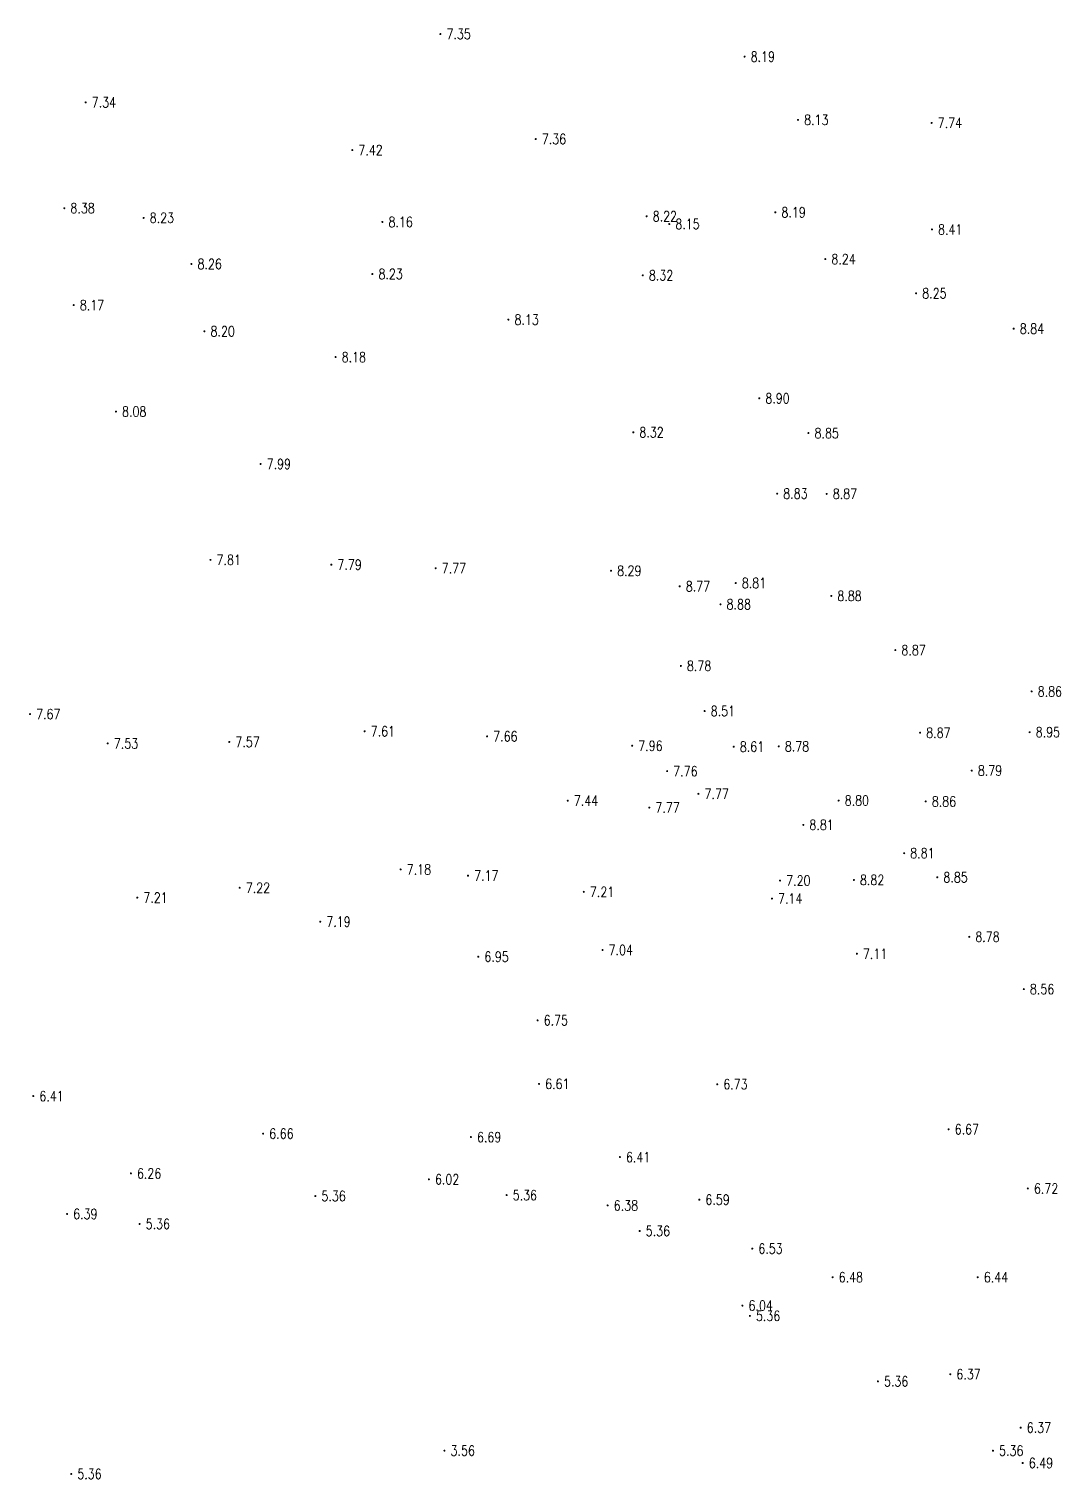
# Model space of a CAD drawing. Extents: x 476861 to 479475, y 2367369 to 2370541.
# Drawn here: x 477762.6 to 477864.3, y 2367913.6 to 2368056.6 of the extents above; entities that cross this region are included whole.
import ezdxf
from ezdxf.enums import TextEntityAlignment as Align

# ---------------------------------------------------------------- set-up
doc = ezdxf.new("R2010")
doc.units = 0
doc.header["$LTSCALE"] = 0.5
doc.layers.get('0').update_dxf_attribs({"linetype": 'CONTINUOUS'})
doc.layers.add('GCD', color=1, linetype='CONTINUOUS')
doc.styles.add('HZ', font='rs.shx', dxfattribs={"width": 0.8, "bigfont": 'hztxt.shx'})

# ---------------------------------------------------------------- blocks, each defined once
blk = doc.blocks.new('GC200')
at = {"linetype": 'Continuous', "const_width": 0.2, "flags": 128}
blk.add_lwpolyline([(-0.1, 0, 1), (0.1, 0, 1)], format="xyb", close=True, dxfattribs=at)

msp = doc.modelspace()

# ---------------------------------------------------------------- block references
at = {"layer": 'GCD', "linetype": 'Continuous'}
ref = msp.add_blockref('GC200', (477803.161, 2368056.051, 7.349), dxfattribs=dict(at, xscale=0.5, yscale=0.5, zscale=0.5))
ref.add_attrib('height', '7.35', dxfattribs={"linetype": 'Continuous', "height": 1, "style": 'HZ', "width": 0.8}).set_placement((477803.761, 2368056.051, 7.349), align=Align.MIDDLE_LEFT)
ref = msp.add_blockref('GC200', (477833.144, 2368053.828, 8.19), dxfattribs=dict(at, xscale=0.5, yscale=0.5, zscale=0.5))
ref.add_attrib('height', '8.19', dxfattribs={"linetype": 'Continuous', "height": 1, "style": 'HZ', "width": 0.8}).set_placement((477833.744, 2368053.828, 8.19), align=Align.MIDDLE_LEFT)
ref = msp.add_blockref('GC200', (477768.189, 2368049.315, 7.34), dxfattribs=dict(at, xscale=0.5, yscale=0.5, zscale=0.5))
ref.add_attrib('height', '7.34', dxfattribs={"linetype": 'Continuous', "height": 1, "style": 'HZ', "width": 0.8}).set_placement((477768.789, 2368049.315, 7.34), align=Align.MIDDLE_LEFT)
ref = msp.add_blockref('GC200', (477838.415, 2368047.589, 8.128), dxfattribs=dict(at, xscale=0.5, yscale=0.5, zscale=0.5))
ref.add_attrib('height', '8.13', dxfattribs={"linetype": 'Continuous', "height": 1, "style": 'HZ', "width": 0.8}).set_placement((477839.015, 2368047.589, 8.128), align=Align.MIDDLE_LEFT)
ref = msp.add_blockref('GC200', (477851.588, 2368047.292, 7.744), dxfattribs=dict(at, xscale=0.5, yscale=0.5, zscale=0.5))
ref.add_attrib('height', '7.74', dxfattribs={"linetype": 'Continuous', "height": 1, "style": 'HZ', "width": 0.8}).set_placement((477852.188, 2368047.292, 7.744), align=Align.MIDDLE_LEFT)
ref = msp.add_blockref('GC200', (477812.555, 2368045.7, 7.363), dxfattribs=dict(at, xscale=0.5, yscale=0.5, zscale=0.5))
ref.add_attrib('height', '7.36', dxfattribs={"linetype": 'Continuous', "height": 1, "style": 'HZ', "width": 0.8}).set_placement((477813.155, 2368045.7, 7.363), align=Align.MIDDLE_LEFT)
ref = msp.add_blockref('GC200', (477794.475, 2368044.612, 7.419), dxfattribs=dict(at, xscale=0.5, yscale=0.5, zscale=0.5))
ref.add_attrib('height', '7.42', dxfattribs={"linetype": 'Continuous', "height": 1, "style": 'HZ', "width": 0.8}).set_placement((477795.075, 2368044.612, 7.419), align=Align.MIDDLE_LEFT)
ref = msp.add_blockref('GC200', (477766.082, 2368038.884, 8.383), dxfattribs=dict(at, xscale=0.5, yscale=0.5, zscale=0.5))
ref.add_attrib('height', '8.38', dxfattribs={"linetype": 'Continuous', "height": 1, "style": 'HZ', "width": 0.8}).set_placement((477766.682, 2368038.884, 8.383), align=Align.MIDDLE_LEFT)
ref = msp.add_blockref('GC200', (477773.902, 2368037.93, 8.225), dxfattribs=dict(at, xscale=0.5, yscale=0.5, zscale=0.5))
ref.add_attrib('height', '8.23', dxfattribs={"linetype": 'Continuous', "height": 1, "style": 'HZ', "width": 0.8}).set_placement((477774.502, 2368037.93, 8.225), align=Align.MIDDLE_LEFT)
ref = msp.add_blockref('GC200', (477823.49, 2368038.085, 8.221), dxfattribs=dict(at, xscale=0.5, yscale=0.5, zscale=0.5))
ref.add_attrib('height', '8.22', dxfattribs={"linetype": 'Continuous', "height": 1, "style": 'HZ', "width": 0.8}).set_placement((477824.09, 2368038.085, 8.221), align=Align.MIDDLE_LEFT)
ref = msp.add_blockref('GC200', (477836.179, 2368038.475, 8.186), dxfattribs=dict(at, xscale=0.5, yscale=0.5, zscale=0.5))
ref.add_attrib('height', '8.19', dxfattribs={"linetype": 'Continuous', "height": 1, "style": 'HZ', "width": 0.8}).set_placement((477836.779, 2368038.475, 8.186), align=Align.MIDDLE_LEFT)
ref = msp.add_blockref('GC200', (477797.44, 2368037.528, 8.156), dxfattribs=dict(at, xscale=0.5, yscale=0.5, zscale=0.5))
ref.add_attrib('height', '8.16', dxfattribs={"linetype": 'Continuous', "height": 1, "style": 'HZ', "width": 0.8}).set_placement((477798.04, 2368037.528, 8.156), align=Align.MIDDLE_LEFT)
ref = msp.add_blockref('GC200', (477825.724, 2368037.321, 8.154), dxfattribs=dict(at, xscale=0.5, yscale=0.5, zscale=0.5))
ref.add_attrib('height', '8.15', dxfattribs={"linetype": 'Continuous', "height": 1, "style": 'HZ', "width": 0.8}).set_placement((477826.324, 2368037.321, 8.154), align=Align.MIDDLE_LEFT)
ref = msp.add_blockref('GC200', (477851.615, 2368036.786, 8.408), dxfattribs=dict(at, xscale=0.5, yscale=0.5, zscale=0.5))
ref.add_attrib('height', '8.41', dxfattribs={"linetype": 'Continuous', "height": 1, "style": 'HZ', "width": 0.8}).set_placement((477852.215, 2368036.786, 8.408), align=Align.MIDDLE_LEFT)
ref = msp.add_blockref('GC200', (477841.102, 2368033.861, 8.238), dxfattribs=dict(at, xscale=0.5, yscale=0.5, zscale=0.5))
ref.add_attrib('height', '8.24', dxfattribs={"linetype": 'Continuous', "height": 1, "style": 'HZ', "width": 0.8}).set_placement((477841.702, 2368033.861, 8.238), align=Align.MIDDLE_LEFT)
ref = msp.add_blockref('GC200', (477778.615, 2368033.387, 8.262), dxfattribs=dict(at, xscale=0.5, yscale=0.5, zscale=0.5))
ref.add_attrib('height', '8.26', dxfattribs={"linetype": 'Continuous', "height": 1, "style": 'HZ', "width": 0.8}).set_placement((477779.215, 2368033.387, 8.262), align=Align.MIDDLE_LEFT)
ref = msp.add_blockref('GC200', (477796.454, 2368032.393, 8.225), dxfattribs=dict(at, xscale=0.5, yscale=0.5, zscale=0.5))
ref.add_attrib('height', '8.23', dxfattribs={"linetype": 'Continuous', "height": 1, "style": 'HZ', "width": 0.8}).set_placement((477797.054, 2368032.393, 8.225), align=Align.MIDDLE_LEFT)
ref = msp.add_blockref('GC200', (477823.115, 2368032.263, 8.322), dxfattribs=dict(at, xscale=0.5, yscale=0.5, zscale=0.5))
ref.add_attrib('height', '8.32', dxfattribs={"linetype": 'Continuous', "height": 1, "style": 'HZ', "width": 0.8}).set_placement((477823.715, 2368032.263, 8.322), align=Align.MIDDLE_LEFT)
ref = msp.add_blockref('GC200', (477767.01, 2368029.327, 8.17), dxfattribs=dict(at, xscale=0.5, yscale=0.5, zscale=0.5))
ref.add_attrib('height', '8.17', dxfattribs={"linetype": 'Continuous', "height": 1, "style": 'HZ', "width": 0.8}).set_placement((477767.61, 2368029.327, 8.17), align=Align.MIDDLE_LEFT)
ref = msp.add_blockref('GC200', (477850.06, 2368030.494, 8.251), dxfattribs=dict(at, xscale=0.5, yscale=0.5, zscale=0.5))
ref.add_attrib('height', '8.25', dxfattribs={"linetype": 'Continuous', "height": 1, "style": 'HZ', "width": 0.8}).set_placement((477850.66, 2368030.494, 8.251), align=Align.MIDDLE_LEFT)
ref = msp.add_blockref('GC200', (477809.862, 2368027.896, 8.13), dxfattribs=dict(at, xscale=0.5, yscale=0.5, zscale=0.5))
ref.add_attrib('height', '8.13', dxfattribs={"linetype": 'Continuous', "height": 1, "style": 'HZ', "width": 0.8}).set_placement((477810.462, 2368027.896, 8.13), align=Align.MIDDLE_LEFT)
ref = msp.add_blockref('GC200', (477779.898, 2368026.746, 8.2), dxfattribs=dict(at, xscale=0.5, yscale=0.5, zscale=0.5))
ref.add_attrib('height', '8.20', dxfattribs={"linetype": 'Continuous', "height": 1, "style": 'HZ', "width": 0.8}).set_placement((477780.498, 2368026.746, 8.2), align=Align.MIDDLE_LEFT)
ref = msp.add_blockref('GC200', (477859.676, 2368027.002, 8.844), dxfattribs=dict(at, xscale=0.5, yscale=0.5, zscale=0.5))
ref.add_attrib('height', '8.84', dxfattribs={"linetype": 'Continuous', "height": 1, "style": 'HZ', "width": 0.8}).set_placement((477860.276, 2368027.002, 8.844), align=Align.MIDDLE_LEFT)
ref = msp.add_blockref('GC200', (477792.824, 2368024.203, 8.175), dxfattribs=dict(at, xscale=0.5, yscale=0.5, zscale=0.5))
ref.add_attrib('height', '8.18', dxfattribs={"linetype": 'Continuous', "height": 1, "style": 'HZ', "width": 0.8}).set_placement((477793.424, 2368024.203, 8.175), align=Align.MIDDLE_LEFT)
ref = msp.add_blockref('GC200', (477834.594, 2368020.142, 8.901), dxfattribs=dict(at, xscale=0.5, yscale=0.5, zscale=0.5))
ref.add_attrib('height', '8.90', dxfattribs={"linetype": 'Continuous', "height": 1, "style": 'HZ', "width": 0.8}).set_placement((477835.194, 2368020.142, 8.901), align=Align.MIDDLE_LEFT)
ref = msp.add_blockref('GC200', (477771.175, 2368018.831, 8.08), dxfattribs=dict(at, xscale=0.5, yscale=0.5, zscale=0.5))
ref.add_attrib('height', '8.08', dxfattribs={"linetype": 'Continuous', "height": 1, "style": 'HZ', "width": 0.8}).set_placement((477771.775, 2368018.831, 8.08), align=Align.MIDDLE_LEFT)
ref = msp.add_blockref('GC200', (477822.177, 2368016.782, 8.322), dxfattribs=dict(at, xscale=0.5, yscale=0.5, zscale=0.5))
ref.add_attrib('height', '8.32', dxfattribs={"linetype": 'Continuous', "height": 1, "style": 'HZ', "width": 0.8}).set_placement((477822.777, 2368016.782, 8.322), align=Align.MIDDLE_LEFT)
ref = msp.add_blockref('GC200', (477839.444, 2368016.707, 8.85), dxfattribs=dict(at, xscale=0.5, yscale=0.5, zscale=0.5))
ref.add_attrib('height', '8.85', dxfattribs={"linetype": 'Continuous', "height": 1, "style": 'HZ', "width": 0.8}).set_placement((477840.044, 2368016.707, 8.85), align=Align.MIDDLE_LEFT)
ref = msp.add_blockref('GC200', (477785.433, 2368013.662, 7.99), dxfattribs=dict(at, xscale=0.5, yscale=0.5, zscale=0.5))
ref.add_attrib('height', '7.99', dxfattribs={"linetype": 'Continuous', "height": 1, "style": 'HZ', "width": 0.8}).set_placement((477786.033, 2368013.662, 7.99), align=Align.MIDDLE_LEFT)
ref = msp.add_blockref('GC200', (477836.36, 2368010.742, 8.834), dxfattribs=dict(at, xscale=0.5, yscale=0.5, zscale=0.5))
ref.add_attrib('height', '8.83', dxfattribs={"linetype": 'Continuous', "height": 1, "style": 'HZ', "width": 0.8}).set_placement((477836.96, 2368010.742, 8.834), align=Align.MIDDLE_LEFT)
ref = msp.add_blockref('GC200', (477841.242, 2368010.715, 8.872), dxfattribs=dict(at, xscale=0.5, yscale=0.5, zscale=0.5))
ref.add_attrib('height', '8.87', dxfattribs={"linetype": 'Continuous', "height": 1, "style": 'HZ', "width": 0.8}).set_placement((477841.842, 2368010.715, 8.872), align=Align.MIDDLE_LEFT)
ref = msp.add_blockref('GC200', (477780.493, 2368004.21, 7.81), dxfattribs=dict(at, xscale=0.5, yscale=0.5, zscale=0.5))
ref.add_attrib('height', '7.81', dxfattribs={"linetype": 'Continuous', "height": 1, "style": 'HZ', "width": 0.8}).set_placement((477781.093, 2368004.21, 7.81), align=Align.MIDDLE_LEFT)
ref = msp.add_blockref('GC200', (477792.406, 2368003.734, 7.786), dxfattribs=dict(at, xscale=0.5, yscale=0.5, zscale=0.5))
ref.add_attrib('height', '7.79', dxfattribs={"linetype": 'Continuous', "height": 1, "style": 'HZ', "width": 0.8}).set_placement((477793.006, 2368003.734, 7.786), align=Align.MIDDLE_LEFT)
ref = msp.add_blockref('GC200', (477802.693, 2368003.386, 7.77), dxfattribs=dict(at, xscale=0.5, yscale=0.5, zscale=0.5))
ref.add_attrib('height', '7.77', dxfattribs={"linetype": 'Continuous', "height": 1, "style": 'HZ', "width": 0.8}).set_placement((477803.293, 2368003.386, 7.77), align=Align.MIDDLE_LEFT)
ref = msp.add_blockref('GC200', (477819.98, 2368003.135, 8.287), dxfattribs=dict(at, xscale=0.5, yscale=0.5, zscale=0.5))
ref.add_attrib('height', '8.29', dxfattribs={"linetype": 'Continuous', "height": 1, "style": 'HZ', "width": 0.8}).set_placement((477820.58, 2368003.135, 8.287), align=Align.MIDDLE_LEFT)
ref = msp.add_blockref('GC200', (477826.75, 2368001.597, 8.77), dxfattribs=dict(at, xscale=0.5, yscale=0.5, zscale=0.5))
ref.add_attrib('height', '8.77', dxfattribs={"linetype": 'Continuous', "height": 1, "style": 'HZ', "width": 0.8}).set_placement((477827.35, 2368001.597, 8.77), align=Align.MIDDLE_LEFT)
ref = msp.add_blockref('GC200', (477832.274, 2368001.925, 8.809), dxfattribs=dict(at, xscale=0.5, yscale=0.5, zscale=0.5))
ref.add_attrib('height', '8.81', dxfattribs={"linetype": 'Continuous', "height": 1, "style": 'HZ', "width": 0.8}).set_placement((477832.874, 2368001.925, 8.809), align=Align.MIDDLE_LEFT)
ref = msp.add_blockref('GC200', (477841.692, 2368000.656, 8.88), dxfattribs=dict(at, xscale=0.5, yscale=0.5, zscale=0.5))
ref.add_attrib('height', '8.88', dxfattribs={"linetype": 'Continuous', "height": 1, "style": 'HZ', "width": 0.8}).set_placement((477842.292, 2368000.656, 8.88), align=Align.MIDDLE_LEFT)
ref = msp.add_blockref('GC200', (477830.773, 2367999.831, 8.882), dxfattribs=dict(at, xscale=0.5, yscale=0.5, zscale=0.5))
ref.add_attrib('height', '8.88', dxfattribs={"linetype": 'Continuous', "height": 1, "style": 'HZ', "width": 0.8}).set_placement((477831.373, 2367999.831, 8.882), align=Align.MIDDLE_LEFT)
ref = msp.add_blockref('GC200', (477848.007, 2367995.309, 8.87), dxfattribs=dict(at, xscale=0.5, yscale=0.5, zscale=0.5))
ref.add_attrib('height', '8.87', dxfattribs={"linetype": 'Continuous', "height": 1, "style": 'HZ', "width": 0.8}).set_placement((477848.607, 2367995.309, 8.87), align=Align.MIDDLE_LEFT)
ref = msp.add_blockref('GC200', (477826.864, 2367993.755, 8.778), dxfattribs=dict(at, xscale=0.5, yscale=0.5, zscale=0.5))
ref.add_attrib('height', '8.78', dxfattribs={"linetype": 'Continuous', "height": 1, "style": 'HZ', "width": 0.8}).set_placement((477827.464, 2367993.755, 8.778), align=Align.MIDDLE_LEFT)
ref = msp.add_blockref('GC200', (477861.443, 2367991.236, 8.859), dxfattribs=dict(at, xscale=0.5, yscale=0.5, zscale=0.5))
ref.add_attrib('height', '8.86', dxfattribs={"linetype": 'Continuous', "height": 1, "style": 'HZ', "width": 0.8}).set_placement((477862.043, 2367991.236, 8.859), align=Align.MIDDLE_LEFT)
ref = msp.add_blockref('GC200', (477829.205, 2367989.301, 8.509), dxfattribs=dict(at, xscale=0.5, yscale=0.5, zscale=0.5))
ref.add_attrib('height', '8.51', dxfattribs={"linetype": 'Continuous', "height": 1, "style": 'HZ', "width": 0.8}).set_placement((477829.805, 2367989.301, 8.509), align=Align.MIDDLE_LEFT)
ref = msp.add_blockref('GC200', (477762.703, 2367989.004, 7.67), dxfattribs=dict(at, xscale=0.5, yscale=0.5, zscale=0.5))
ref.add_attrib('height', '7.67', dxfattribs={"linetype": 'Continuous', "height": 1, "style": 'HZ', "width": 0.8}).set_placement((477763.303, 2367989.004, 7.67), align=Align.MIDDLE_LEFT)
ref = msp.add_blockref('GC200', (477782.349, 2367986.255, 7.572), dxfattribs=dict(at, xscale=0.5, yscale=0.5, zscale=0.5))
ref.add_attrib('height', '7.57', dxfattribs={"linetype": 'Continuous', "height": 1, "style": 'HZ', "width": 0.8}).set_placement((477782.949, 2367986.255, 7.572), align=Align.MIDDLE_LEFT)
ref = msp.add_blockref('GC200', (477795.686, 2367987.309, 7.609), dxfattribs=dict(at, xscale=0.5, yscale=0.5, zscale=0.5))
ref.add_attrib('height', '7.61', dxfattribs={"linetype": 'Continuous', "height": 1, "style": 'HZ', "width": 0.8}).set_placement((477796.286, 2367987.309, 7.609), align=Align.MIDDLE_LEFT)
ref = msp.add_blockref('GC200', (477807.764, 2367986.804, 7.661), dxfattribs=dict(at, xscale=0.5, yscale=0.5, zscale=0.5))
ref.add_attrib('height', '7.66', dxfattribs={"linetype": 'Continuous', "height": 1, "style": 'HZ', "width": 0.8}).set_placement((477808.364, 2367986.804, 7.661), align=Align.MIDDLE_LEFT)
ref = msp.add_blockref('GC200', (477850.454, 2367987.162, 8.87), dxfattribs=dict(at, xscale=0.5, yscale=0.5, zscale=0.5))
ref.add_attrib('height', '8.87', dxfattribs={"linetype": 'Continuous', "height": 1, "style": 'HZ', "width": 0.8}).set_placement((477851.054, 2367987.162, 8.87), align=Align.MIDDLE_LEFT)
ref = msp.add_blockref('GC200', (477861.245, 2367987.219, 8.951), dxfattribs=dict(at, xscale=0.5, yscale=0.5, zscale=0.5))
ref.add_attrib('height', '8.95', dxfattribs={"linetype": 'Continuous', "height": 1, "style": 'HZ', "width": 0.8}).set_placement((477861.845, 2367987.219, 8.951), align=Align.MIDDLE_LEFT)
ref = msp.add_blockref('GC200', (477770.368, 2367986.107, 7.525), dxfattribs=dict(at, xscale=0.5, yscale=0.5, zscale=0.5))
ref.add_attrib('height', '7.53', dxfattribs={"linetype": 'Continuous', "height": 1, "style": 'HZ', "width": 0.8}).set_placement((477770.968, 2367986.107, 7.525), align=Align.MIDDLE_LEFT)
ref = msp.add_blockref('GC200', (477822.064, 2367985.88, 7.96), dxfattribs=dict(at, xscale=0.5, yscale=0.5, zscale=0.5))
ref.add_attrib('height', '7.96', dxfattribs={"linetype": 'Continuous', "height": 1, "style": 'HZ', "width": 0.8}).set_placement((477822.664, 2367985.88, 7.96), align=Align.MIDDLE_LEFT)
ref = msp.add_blockref('GC200', (477832.075, 2367985.787, 8.605), dxfattribs=dict(at, xscale=0.5, yscale=0.5, zscale=0.5))
ref.add_attrib('height', '8.61', dxfattribs={"linetype": 'Continuous', "height": 1, "style": 'HZ', "width": 0.8}).set_placement((477832.675, 2367985.787, 8.605), align=Align.MIDDLE_LEFT)
ref = msp.add_blockref('GC200', (477836.517, 2367985.816, 8.782), dxfattribs=dict(at, xscale=0.5, yscale=0.5, zscale=0.5))
ref.add_attrib('height', '8.78', dxfattribs={"linetype": 'Continuous', "height": 1, "style": 'HZ', "width": 0.8}).set_placement((477837.117, 2367985.816, 8.782), align=Align.MIDDLE_LEFT)
ref = msp.add_blockref('GC200', (477825.513, 2367983.377, 7.764), dxfattribs=dict(at, xscale=0.5, yscale=0.5, zscale=0.5))
ref.add_attrib('height', '7.76', dxfattribs={"linetype": 'Continuous', "height": 1, "style": 'HZ', "width": 0.8}).set_placement((477826.113, 2367983.377, 7.764), align=Align.MIDDLE_LEFT)
ref = msp.add_blockref('GC200', (477855.542, 2367983.432, 8.793), dxfattribs=dict(at, xscale=0.5, yscale=0.5, zscale=0.5))
ref.add_attrib('height', '8.79', dxfattribs={"linetype": 'Continuous', "height": 1, "style": 'HZ', "width": 0.8}).set_placement((477856.142, 2367983.432, 8.793), align=Align.MIDDLE_LEFT)
ref = msp.add_blockref('GC200', (477828.598, 2367981.141, 7.77), dxfattribs=dict(at, xscale=0.5, yscale=0.5, zscale=0.5))
ref.add_attrib('height', '7.77', dxfattribs={"linetype": 'Continuous', "height": 1, "style": 'HZ', "width": 0.8}).set_placement((477829.198, 2367981.141, 7.77), align=Align.MIDDLE_LEFT)
ref = msp.add_blockref('GC200', (477815.72, 2367980.46, 7.44), dxfattribs=dict(at, xscale=0.5, yscale=0.5, zscale=0.5))
ref.add_attrib('height', '7.44', dxfattribs={"linetype": 'Continuous', "height": 1, "style": 'HZ', "width": 0.8}).set_placement((477816.32, 2367980.46, 7.44), align=Align.MIDDLE_LEFT)
ref = msp.add_blockref('GC200', (477823.753, 2367979.787, 7.77), dxfattribs=dict(at, xscale=0.5, yscale=0.5, zscale=0.5))
ref.add_attrib('height', '7.77', dxfattribs={"linetype": 'Continuous', "height": 1, "style": 'HZ', "width": 0.8}).set_placement((477824.353, 2367979.787, 7.77), align=Align.MIDDLE_LEFT)
ref = msp.add_blockref('GC200', (477842.415, 2367980.477, 8.795), dxfattribs=dict(at, xscale=0.5, yscale=0.5, zscale=0.5))
ref.add_attrib('height', '8.80', dxfattribs={"linetype": 'Continuous', "height": 1, "style": 'HZ', "width": 0.8}).set_placement((477843.015, 2367980.477, 8.795), align=Align.MIDDLE_LEFT)
ref = msp.add_blockref('GC200', (477851.002, 2367980.389, 8.858), dxfattribs=dict(at, xscale=0.5, yscale=0.5, zscale=0.5))
ref.add_attrib('height', '8.86', dxfattribs={"linetype": 'Continuous', "height": 1, "style": 'HZ', "width": 0.8}).set_placement((477851.602, 2367980.389, 8.858), align=Align.MIDDLE_LEFT)
ref = msp.add_blockref('GC200', (477838.939, 2367978.079, 8.81), dxfattribs=dict(at, xscale=0.5, yscale=0.5, zscale=0.5))
ref.add_attrib('height', '8.81', dxfattribs={"linetype": 'Continuous', "height": 1, "style": 'HZ', "width": 0.8}).set_placement((477839.539, 2367978.079, 8.81), align=Align.MIDDLE_LEFT)
ref = msp.add_blockref('GC200', (477848.88, 2367975.288, 8.806), dxfattribs=dict(at, xscale=0.5, yscale=0.5, zscale=0.5))
ref.add_attrib('height', '8.81', dxfattribs={"linetype": 'Continuous', "height": 1, "style": 'HZ', "width": 0.8}).set_placement((477849.48, 2367975.288, 8.806), align=Align.MIDDLE_LEFT)
ref = msp.add_blockref('GC200', (477799.241, 2367973.687, 7.18), dxfattribs=dict(at, xscale=0.5, yscale=0.5, zscale=0.5))
ref.add_attrib('height', '7.18', dxfattribs={"linetype": 'Continuous', "height": 1, "style": 'HZ', "width": 0.8}).set_placement((477799.841, 2367973.687, 7.18), align=Align.MIDDLE_LEFT)
ref = msp.add_blockref('GC200', (477805.881, 2367973.072, 7.166), dxfattribs=dict(at, xscale=0.5, yscale=0.5, zscale=0.5))
ref.add_attrib('height', '7.17', dxfattribs={"linetype": 'Continuous', "height": 1, "style": 'HZ', "width": 0.8}).set_placement((477806.481, 2367973.072, 7.166), align=Align.MIDDLE_LEFT)
ref = msp.add_blockref('GC200', (477836.649, 2367972.591, 7.198), dxfattribs=dict(at, xscale=0.5, yscale=0.5, zscale=0.5))
ref.add_attrib('height', '7.20', dxfattribs={"linetype": 'Continuous', "height": 1, "style": 'HZ', "width": 0.8}).set_placement((477837.249, 2367972.591, 7.198), align=Align.MIDDLE_LEFT)
ref = msp.add_blockref('GC200', (477843.921, 2367972.653, 8.82), dxfattribs=dict(at, xscale=0.5, yscale=0.5, zscale=0.5))
ref.add_attrib('height', '8.82', dxfattribs={"linetype": 'Continuous', "height": 1, "style": 'HZ', "width": 0.8}).set_placement((477844.521, 2367972.653, 8.82), align=Align.MIDDLE_LEFT)
ref = msp.add_blockref('GC200', (477852.147, 2367972.913, 8.85), dxfattribs=dict(at, xscale=0.5, yscale=0.5, zscale=0.5))
ref.add_attrib('height', '8.85', dxfattribs={"linetype": 'Continuous', "height": 1, "style": 'HZ', "width": 0.8}).set_placement((477852.747, 2367972.913, 8.85), align=Align.MIDDLE_LEFT)
ref = msp.add_blockref('GC200', (477773.276, 2367970.909, 7.207), dxfattribs=dict(at, xscale=0.5, yscale=0.5, zscale=0.5))
ref.add_attrib('height', '7.21', dxfattribs={"linetype": 'Continuous', "height": 1, "style": 'HZ', "width": 0.8}).set_placement((477773.876, 2367970.909, 7.207), align=Align.MIDDLE_LEFT)
ref = msp.add_blockref('GC200', (477783.371, 2367971.874, 7.219), dxfattribs=dict(at, xscale=0.5, yscale=0.5, zscale=0.5))
ref.add_attrib('height', '7.22', dxfattribs={"linetype": 'Continuous', "height": 1, "style": 'HZ', "width": 0.8}).set_placement((477783.971, 2367971.874, 7.219), align=Align.MIDDLE_LEFT)
ref = msp.add_blockref('GC200', (477817.296, 2367971.478, 7.205), dxfattribs=dict(at, xscale=0.5, yscale=0.5, zscale=0.5))
ref.add_attrib('height', '7.21', dxfattribs={"linetype": 'Continuous', "height": 1, "style": 'HZ', "width": 0.8}).set_placement((477817.896, 2367971.478, 7.205), align=Align.MIDDLE_LEFT)
ref = msp.add_blockref('GC200', (477835.844, 2367970.813, 7.138), dxfattribs=dict(at, xscale=0.5, yscale=0.5, zscale=0.5))
ref.add_attrib('height', '7.14', dxfattribs={"linetype": 'Continuous', "height": 1, "style": 'HZ', "width": 0.8}).set_placement((477836.444, 2367970.813, 7.138), align=Align.MIDDLE_LEFT)
ref = msp.add_blockref('GC200', (477791.312, 2367968.533, 7.19), dxfattribs=dict(at, xscale=0.5, yscale=0.5, zscale=0.5))
ref.add_attrib('height', '7.19', dxfattribs={"linetype": 'Continuous', "height": 1, "style": 'HZ', "width": 0.8}).set_placement((477791.912, 2367968.533, 7.19), align=Align.MIDDLE_LEFT)
ref = msp.add_blockref('GC200', (477855.292, 2367967.041, 8.78), dxfattribs=dict(at, xscale=0.5, yscale=0.5, zscale=0.5))
ref.add_attrib('height', '8.78', dxfattribs={"linetype": 'Continuous', "height": 1, "style": 'HZ', "width": 0.8}).set_placement((477855.892, 2367967.041, 8.78), align=Align.MIDDLE_LEFT)
ref = msp.add_blockref('GC200', (477806.897, 2367965.08, 6.95), dxfattribs=dict(at, xscale=0.5, yscale=0.5, zscale=0.5))
ref.add_attrib('height', '6.95', dxfattribs={"linetype": 'Continuous', "height": 1, "style": 'HZ', "width": 0.8}).set_placement((477807.497, 2367965.08, 6.95), align=Align.MIDDLE_LEFT)
ref = msp.add_blockref('GC200', (477819.142, 2367965.745, 7.037), dxfattribs=dict(at, xscale=0.5, yscale=0.5, zscale=0.5))
ref.add_attrib('height', '7.04', dxfattribs={"linetype": 'Continuous', "height": 1, "style": 'HZ', "width": 0.8}).set_placement((477819.742, 2367965.745, 7.037), align=Align.MIDDLE_LEFT)
ref = msp.add_blockref('GC200', (477844.216, 2367965.37, 7.11), dxfattribs=dict(at, xscale=0.5, yscale=0.5, zscale=0.5))
ref.add_attrib('height', '7.11', dxfattribs={"linetype": 'Continuous', "height": 1, "style": 'HZ', "width": 0.8}).set_placement((477844.816, 2367965.37, 7.11), align=Align.MIDDLE_LEFT)
ref = msp.add_blockref('GC200', (477860.676, 2367961.882, 8.559), dxfattribs=dict(at, xscale=0.5, yscale=0.5, zscale=0.5))
ref.add_attrib('height', '8.56', dxfattribs={"linetype": 'Continuous', "height": 1, "style": 'HZ', "width": 0.8}).set_placement((477861.276, 2367961.882, 8.559), align=Align.MIDDLE_LEFT)
ref = msp.add_blockref('GC200', (477812.738, 2367958.804, 6.75), dxfattribs=dict(at, xscale=0.5, yscale=0.5, zscale=0.5))
ref.add_attrib('height', '6.75', dxfattribs={"linetype": 'Continuous', "height": 1, "style": 'HZ', "width": 0.8}).set_placement((477813.338, 2367958.804, 6.75), align=Align.MIDDLE_LEFT)
ref = msp.add_blockref('GC200', (477812.885, 2367952.538, 6.61), dxfattribs=dict(at, xscale=0.5, yscale=0.5, zscale=0.5))
ref.add_attrib('height', '6.61', dxfattribs={"linetype": 'Continuous', "height": 1, "style": 'HZ', "width": 0.8}).set_placement((477813.485, 2367952.538, 6.61), align=Align.MIDDLE_LEFT)
ref = msp.add_blockref('GC200', (477830.447, 2367952.506, 6.726), dxfattribs=dict(at, xscale=0.5, yscale=0.5, zscale=0.5))
ref.add_attrib('height', '6.73', dxfattribs={"linetype": 'Continuous', "height": 1, "style": 'HZ', "width": 0.8}).set_placement((477831.047, 2367952.506, 6.726), align=Align.MIDDLE_LEFT)
ref = msp.add_blockref('GC200', (477763.023, 2367951.339, 6.41), dxfattribs=dict(at, xscale=0.5, yscale=0.5, zscale=0.5))
ref.add_attrib('height', '6.41', dxfattribs={"linetype": 'Continuous', "height": 1, "style": 'HZ', "width": 0.8}).set_placement((477763.623, 2367951.339, 6.41), align=Align.MIDDLE_LEFT)
ref = msp.add_blockref('GC200', (477785.685, 2367947.629, 6.659), dxfattribs=dict(at, xscale=0.5, yscale=0.5, zscale=0.5))
ref.add_attrib('height', '6.66', dxfattribs={"linetype": 'Continuous', "height": 1, "style": 'HZ', "width": 0.8}).set_placement((477786.285, 2367947.629, 6.659), align=Align.MIDDLE_LEFT)
ref = msp.add_blockref('GC200', (477853.258, 2367948.064, 6.665), dxfattribs=dict(at, xscale=0.5, yscale=0.5, zscale=0.5))
ref.add_attrib('height', '6.67', dxfattribs={"linetype": 'Continuous', "height": 1, "style": 'HZ', "width": 0.8}).set_placement((477853.858, 2367948.064, 6.665), align=Align.MIDDLE_LEFT)
ref = msp.add_blockref('GC200', (477806.166, 2367947.296, 6.692), dxfattribs=dict(at, xscale=0.5, yscale=0.5, zscale=0.5))
ref.add_attrib('height', '6.69', dxfattribs={"linetype": 'Continuous', "height": 1, "style": 'HZ', "width": 0.8}).set_placement((477806.766, 2367947.296, 6.692), align=Align.MIDDLE_LEFT)
ref = msp.add_blockref('GC200', (477820.852, 2367945.323, 6.409), dxfattribs=dict(at, xscale=0.5, yscale=0.5, zscale=0.5))
ref.add_attrib('height', '6.41', dxfattribs={"linetype": 'Continuous', "height": 1, "style": 'HZ', "width": 0.8}).set_placement((477821.452, 2367945.323, 6.409), align=Align.MIDDLE_LEFT)
ref = msp.add_blockref('GC200', (477772.645, 2367943.714, 6.264), dxfattribs=dict(at, xscale=0.5, yscale=0.5, zscale=0.5))
ref.add_attrib('height', '6.26', dxfattribs={"linetype": 'Continuous', "height": 1, "style": 'HZ', "width": 0.8}).set_placement((477773.245, 2367943.714, 6.264), align=Align.MIDDLE_LEFT)
ref = msp.add_blockref('GC200', (477802.023, 2367943.132, 6.023), dxfattribs=dict(at, xscale=0.5, yscale=0.5, zscale=0.5))
ref.add_attrib('height', '6.02', dxfattribs={"linetype": 'Continuous', "height": 1, "style": 'HZ', "width": 0.8}).set_placement((477802.623, 2367943.132, 6.023), align=Align.MIDDLE_LEFT)
ref = msp.add_blockref('GC200', (477861.072, 2367942.23, 6.721), dxfattribs=dict(at, xscale=0.5, yscale=0.5, zscale=0.5))
ref.add_attrib('height', '6.72', dxfattribs={"linetype": 'Continuous', "height": 1, "style": 'HZ', "width": 0.8}).set_placement((477861.672, 2367942.23, 6.721), align=Align.MIDDLE_LEFT)
ref = msp.add_blockref('GC200', (477790.831, 2367941.482, 5.358), dxfattribs=dict(at, xscale=0.5, yscale=0.5, zscale=0.5))
ref.add_attrib('height', '5.36', dxfattribs={"linetype": 'Continuous', "height": 1, "style": 'HZ', "width": 0.8}).set_placement((477791.431, 2367941.482, 5.358), align=Align.MIDDLE_LEFT)
ref = msp.add_blockref('GC200', (477809.685, 2367941.576, 5.358), dxfattribs=dict(at, xscale=0.5, yscale=0.5, zscale=0.5))
ref.add_attrib('height', '5.36', dxfattribs={"linetype": 'Continuous', "height": 1, "style": 'HZ', "width": 0.8}).set_placement((477810.285, 2367941.576, 5.358), align=Align.MIDDLE_LEFT)
ref = msp.add_blockref('GC200', (477819.647, 2367940.557, 6.375), dxfattribs=dict(at, xscale=0.5, yscale=0.5, zscale=0.5))
ref.add_attrib('height', '6.38', dxfattribs={"linetype": 'Continuous', "height": 1, "style": 'HZ', "width": 0.8}).set_placement((477820.247, 2367940.557, 6.375), align=Align.MIDDLE_LEFT)
ref = msp.add_blockref('GC200', (477828.684, 2367941.126, 6.588), dxfattribs=dict(at, xscale=0.5, yscale=0.5, zscale=0.5))
ref.add_attrib('height', '6.59', dxfattribs={"linetype": 'Continuous', "height": 1, "style": 'HZ', "width": 0.8}).set_placement((477829.284, 2367941.126, 6.588), align=Align.MIDDLE_LEFT)
ref = msp.add_blockref('GC200', (477766.357, 2367939.718, 6.388), dxfattribs=dict(at, xscale=0.5, yscale=0.5, zscale=0.5))
ref.add_attrib('height', '6.39', dxfattribs={"linetype": 'Continuous', "height": 1, "style": 'HZ', "width": 0.8}).set_placement((477766.957, 2367939.718, 6.388), align=Align.MIDDLE_LEFT)
ref = msp.add_blockref('GC200', (477773.504, 2367938.731, 5.358), dxfattribs=dict(at, xscale=0.5, yscale=0.5, zscale=0.5))
ref.add_attrib('height', '5.36', dxfattribs={"linetype": 'Continuous', "height": 1, "style": 'HZ', "width": 0.8}).set_placement((477774.104, 2367938.731, 5.358), align=Align.MIDDLE_LEFT)
ref = msp.add_blockref('GC200', (477822.801, 2367938.038, 5.358), dxfattribs=dict(at, xscale=0.5, yscale=0.5, zscale=0.5))
ref.add_attrib('height', '5.36', dxfattribs={"linetype": 'Continuous', "height": 1, "style": 'HZ', "width": 0.8}).set_placement((477823.401, 2367938.038, 5.358), align=Align.MIDDLE_LEFT)
ref = msp.add_blockref('GC200', (477833.905, 2367936.297, 6.53), dxfattribs=dict(at, xscale=0.5, yscale=0.5, zscale=0.5))
ref.add_attrib('height', '6.53', dxfattribs={"linetype": 'Continuous', "height": 1, "style": 'HZ', "width": 0.8}).set_placement((477834.505, 2367936.297, 6.53), align=Align.MIDDLE_LEFT)
ref = msp.add_blockref('GC200', (477841.825, 2367933.479, 6.477), dxfattribs=dict(at, xscale=0.5, yscale=0.5, zscale=0.5))
ref.add_attrib('height', '6.48', dxfattribs={"linetype": 'Continuous', "height": 1, "style": 'HZ', "width": 0.8}).set_placement((477842.425, 2367933.479, 6.477), align=Align.MIDDLE_LEFT)
ref = msp.add_blockref('GC200', (477856.13, 2367933.476, 6.435), dxfattribs=dict(at, xscale=0.5, yscale=0.5, zscale=0.5))
ref.add_attrib('height', '6.44', dxfattribs={"linetype": 'Continuous', "height": 1, "style": 'HZ', "width": 0.8}).set_placement((477856.73, 2367933.476, 6.435), align=Align.MIDDLE_LEFT)
ref = msp.add_blockref('GC200', (477832.936, 2367930.684, 6.043), dxfattribs=dict(at, xscale=0.5, yscale=0.5, zscale=0.5))
ref.add_attrib('height', '6.04', dxfattribs={"linetype": 'Continuous', "height": 1, "style": 'HZ', "width": 0.8}).set_placement((477833.536, 2367930.684, 6.043), align=Align.MIDDLE_LEFT)
ref = msp.add_blockref('GC200', (477833.667, 2367929.668, 5.358), dxfattribs=dict(at, xscale=0.5, yscale=0.5, zscale=0.5))
ref.add_attrib('height', '5.36', dxfattribs={"linetype": 'Continuous', "height": 1, "style": 'HZ', "width": 0.8}).set_placement((477834.267, 2367929.668, 5.358), align=Align.MIDDLE_LEFT)
ref = msp.add_blockref('GC200', (477853.425, 2367923.916, 6.367), dxfattribs=dict(at, xscale=0.5, yscale=0.5, zscale=0.5))
ref.add_attrib('height', '6.37', dxfattribs={"linetype": 'Continuous', "height": 1, "style": 'HZ', "width": 0.8}).set_placement((477854.025, 2367923.916, 6.367), align=Align.MIDDLE_LEFT)
ref = msp.add_blockref('GC200', (477846.291, 2367923.207, 5.358), dxfattribs=dict(at, xscale=0.5, yscale=0.5, zscale=0.5))
ref.add_attrib('height', '5.36', dxfattribs={"linetype": 'Continuous', "height": 1, "style": 'HZ', "width": 0.8}).set_placement((477846.891, 2367923.207, 5.358), align=Align.MIDDLE_LEFT)
ref = msp.add_blockref('GC200', (477860.362, 2367918.646, 6.367), dxfattribs=dict(at, xscale=0.5, yscale=0.5, zscale=0.5))
ref.add_attrib('height', '6.37', dxfattribs={"linetype": 'Continuous', "height": 1, "style": 'HZ', "width": 0.8}).set_placement((477860.962, 2367918.646, 6.367), align=Align.MIDDLE_LEFT)
ref = msp.add_blockref('GC200', (477803.56, 2367916.376, 3.56), dxfattribs=dict(at, xscale=0.5, yscale=0.5, zscale=0.5))
ref.add_attrib('height', '3.56', dxfattribs={"linetype": 'Continuous', "height": 1, "style": 'HZ', "width": 0.8}).set_placement((477804.16, 2367916.376, 3.56), align=Align.MIDDLE_LEFT)
ref = msp.add_blockref('GC200', (477857.636, 2367916.373, 5.358), dxfattribs=dict(at, xscale=0.5, yscale=0.5, zscale=0.5))
ref.add_attrib('height', '5.36', dxfattribs={"linetype": 'Continuous', "height": 1, "style": 'HZ', "width": 0.8}).set_placement((477858.236, 2367916.373, 5.358), align=Align.MIDDLE_LEFT)
ref = msp.add_blockref('GC200', (477860.564, 2367915.161, 6.485), dxfattribs=dict(at, xscale=0.5, yscale=0.5, zscale=0.5))
ref.add_attrib('height', '6.49', dxfattribs={"linetype": 'Continuous', "height": 1, "style": 'HZ', "width": 0.8}).set_placement((477861.164, 2367915.161, 6.485), align=Align.MIDDLE_LEFT)
ref = msp.add_blockref('GC200', (477766.765, 2367914.084, 5.358), dxfattribs=dict(at, xscale=0.5, yscale=0.5, zscale=0.5))
ref.add_attrib('height', '5.36', dxfattribs={"linetype": 'Continuous', "height": 1, "style": 'HZ', "width": 0.8}).set_placement((477767.365, 2367914.084, 5.358), align=Align.MIDDLE_LEFT)

doc.saveas('drawing.dxf')
